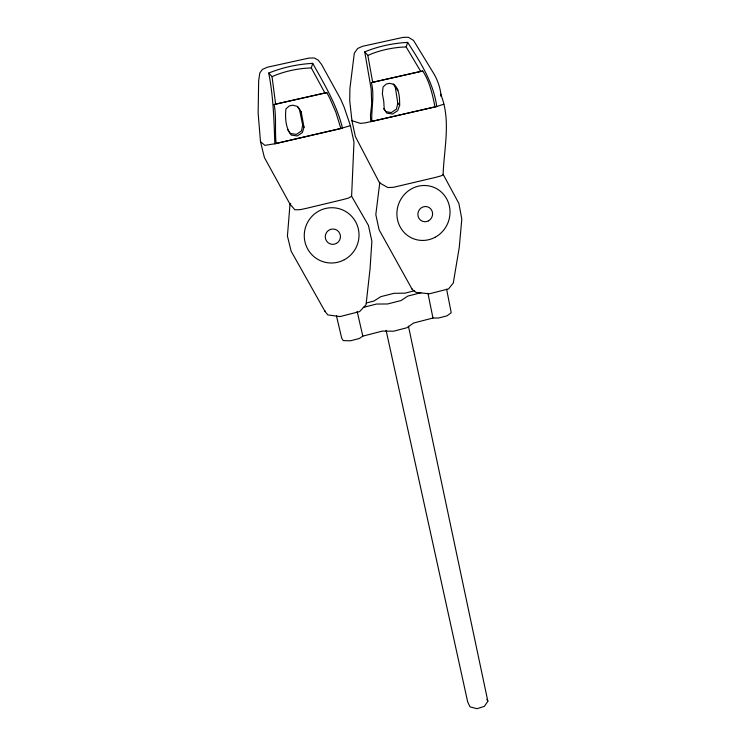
<?xml version="1.0" encoding="UTF-8"?>
<svg xmlns="http://www.w3.org/2000/svg" width="746" height="746" viewBox="0 0 746 746"><rect width="100%" height="100%" fill="white"/><g stroke="black" fill="none" stroke-linecap="round" stroke-linejoin="round"><path stroke-width="1.12" d="M351.599 196.217L353.986 142.169L350.415 125.673L344.167 107.247L340.726 99.255L321.526 64.398L318.216 60.146L314.374 57.992L308.965 58.076L267.348 67.233L262.359 69.434L259.804 73.024L258.657 80.764L258.144 113.196L260.485 141.675L264.401 157.537L290.017 204.18L294.931 209.794L300.041 209.691L306 208.432L342.927 199.583L348.522 198.072L351.599 196.217L368.449 225.451L371.881 241.21L370.053 268.84L366.053 304.732L359.591 311.595L340.064 316.574L327.83 314.915L325.088 311.539L291.145 251.215L287.424 236.034L290.017 204.18L290.688 203.425M443.115 174.303C444.122 147.605 451.19 119.826 440.681 94.173L441.212 96.411C440.317 87.524 437.324 78.917 432.428 71.392L413.508 40.405L408.398 37.3L403.148 37.365L362.556 46.299L357.67 48.462L354.322 53.171L349.921 88.382L349.715 100.691L351.944 120.684L355.348 136.471L379.5 182.835L387.808 187.544L393.375 187.321L435.319 177.445L440.681 175.991L442.993 174.974L443.115 174.303L458.874 203.406L461.802 219.091L459.266 247.383L453.288 283.004L448.579 288.907L429.51 293.765L416.128 292.46L412.212 289.42L379.061 229.703L375.816 214.587L379.845 182.164M399.67 105.354C399.595 98.136 399.623 89.949 394.13 84.447L389.626 83.31L386.297 84.056L383.071 86.946L382.353 93.735L383.761 101.335L384.209 108.888L386.82 113.131L392.582 114.045L397.702 110.632L399.67 105.354L397.805 103.284L395.343 87.366L393.263 84.074M297.663 106.622L299.388 109.093L302.68 125.03L301.487 130.895L296.395 134.373L290.371 133.45L287.49 129.431M412.212 289.42L412.314 288.944M397.805 103.284L396.387 109.14L391.324 112.581L385.551 111.62M443.833 104.179L436.736 106.51L365.335 122.848L360.383 123.379L351.944 120.684L352.345 120.274M350.415 125.673L340.838 128.424L335.859 112.245L329.881 98.435L326.851 92.625L324.911 92.942L311.315 67.942L312.714 63.354A94.341 63.018 -6.6 0 0 268.709 73.071C273.353 96.411 274.006 120.209 274.826 143.773L264.867 145.358L260.485 141.675M434.965 106.753C432.466 94.388 429.789 81.846 422.768 71.047L420.707 71.392L406.169 46.951L407.642 42.401A92.942 61.48 -2.9 0 0 364.738 51.875L371.2 89.222L371.713 104.216L370.454 115.015L370.734 121.701L436.736 106.51C433.575 82.75 420.446 62.216 407.642 42.401M303.995 127.249L302.419 132.499L297.281 135.949L291.257 135.063C285.513 128.07 285.037 117.598 285.914 108.897L289.28 105.951L292.693 105.177L297.262 106.333L301.244 112.124L303.995 127.249L302.68 125.03M325.088 311.539L325.331 311.026M408.454 326.189L487.856 701.268L484.359 706.378L476.918 708.7L469.999 706.835L467.686 701.939L386.092 330.329M446.612 289.196L451.227 312.733L446.985 315.847L438.462 318.048L432.96 318.029L413.573 323.037L406.878 327.764L393.496 331.224L382.465 331.075L362.808 336.148L359.292 338.516L350.564 340.773L343.263 340.614L341.705 338.171L336.446 315.828M364.738 51.875L367.853 55.428L372.357 53.544A89.921 71.914 2 0 1 401.087 47.194L406.169 46.951M268.709 73.071L272.02 76.642L276.691 74.712A91.338 73.621 -2.9 0 1 306.149 68.194L311.315 67.942M340.838 128.424L274.826 143.773L342.507 128.2C336.866 104.888 324.277 84.121 312.714 63.354M371.825 121.29C371.21 108.468 374.697 95.451 371.377 82.61L420.707 71.392M276.095 143.325C274.724 130.475 276.542 117.346 274.136 104.496L324.911 92.942M366.258 302.997L373.886 301.058L380.852 296.647L393.981 293.318L404.938 293.169L414.608 290.707M363.255 307.417L376.488 304.042L387.575 303.976L401.096 300.535L407.913 296.05L420.968 292.721M274.136 104.496L326.851 92.625M371.377 82.61L422.768 71.047M395.343 87.366L397.982 90.182M383.677 108.729L384.927 110.66M299.388 109.093L301.244 112.124M486.877 699.328L487.856 701.268M357.157 311.352L362.808 336.148M427.952 293.309L432.96 318.029M367.853 55.428L372.655 82.209M272.02 76.642L275.619 104.039M428.512 220.844A7.674 7.329 -68 0 0 429.314 207.64A7.674 7.329 -68 0 0 417.872 213.888A7.674 7.329 -68 0 0 428.512 220.844M435.132 237.256A27.639 26.39 -68.4 0 0 438.294 189.698A27.639 26.39 -68.4 0 0 396.956 211.939A27.639 26.39 -68.4 0 0 435.132 237.256M336.418 243.429A7.693 7.591 -66.3 0 0 336.894 230.141A7.693 7.591 -66.3 0 0 325.256 236.482A7.693 7.591 -66.3 0 0 336.418 243.429M344.316 259.739A27.695 27.322 -67.3 0 0 346.321 211.892A27.695 27.322 -67.3 0 0 304.284 234.458A27.695 27.322 -67.3 0 0 344.316 259.739"/></g></svg>
